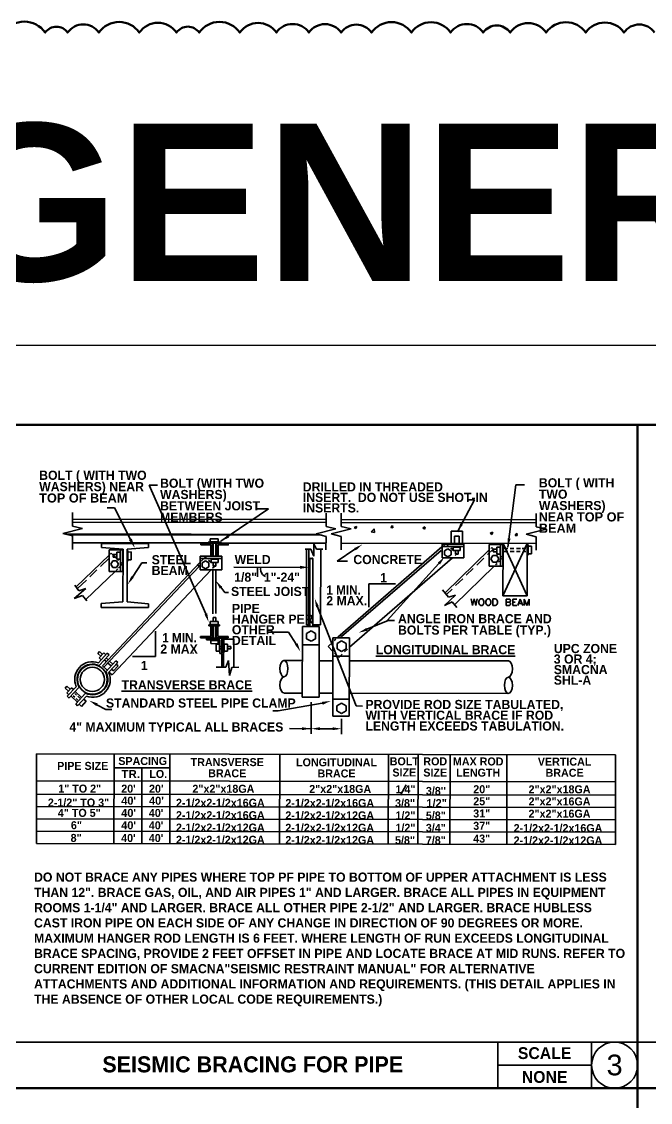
# Model space of a CAD drawing. Header units: inches. Extents: x 2025 to 34930, y -6955 to 4650.
# Drawn here: x 8829.1 to 9068.7, y -2146.5 to -1734.4 of the extents above; entities that cross this region are included whole.
import ezdxf

# ---------------------------------------------------------------- set-up
doc = ezdxf.new("R2010")
doc.units = ezdxf.units.IN
doc.header["$MEASUREMENT"] = 0
doc.layers.get('DEFPOINTS').update_dxf_attribs({"color": 104})
for name, color, linetype, lineweight in [('M-HVAC-EXHS-DUCT', 3, 'Continuous', 50), ('PDF-TEXT', 7, 'Continuous', 35), ('REV.01', 1, 'Continuous', 50)]:
    doc.layers.add(name, color=color, linetype=linetype, lineweight=lineweight)
doc.styles.add('Century Gothic_B', font='GOTHICB.TTF', dxfattribs={"height": 6.659722222222221})
doc.styles.add('PDF Arial', font='arial.ttf')
doc.styles.add('PDF Arial Bold', font='arialbd.ttf')

# ---------------------------------------------------------------- blocks, each defined once
blk = doc.blocks.new('p detail 3')
at = {"layer": 'PDF-TEXT'}
for p, q in [((8899.290318436553, -1960.20037566775), (8877.650694022148, -1911.155067485969)), ((8877.650694022148, -1911.155067485969), (8880.85254848553, -1911.160256324482)), ((9017.45600446894, -1911.080648116391), (9014.407719493016, -1934.803285760506)), ((9020.716656676863, -1911.085932241021), (9017.45600446894, -1911.080648116391)), ((8864.44153713576, -1919.862199148088), (8861.732687609092, -1919.857809259892)), ((8870.542101190022, -1931.861284392872), (8864.44153713576, -1919.862199148088)), ((8995.154138361751, -1929.003222563588), (9001.695359863059, -1916.723640183119)), ((9001.695359863059, -1916.723640183119), (8998.83601869618, -1916.719006412093)), ((8848.528368533607, -1926.759044335244), (8848.536660544705, -1921.642328562686)), ((8848.532595833312, -1924.150522568835), (8945.098065068949, -1924.307013954586)), ((8905.053875183956, -1932.519181382086), (8923.132870407557, -1920.208132793536)), ((8923.132870407557, -1920.208132793536), (8918.969268356926, -1920.201385372658)), ((8945.093837769244, -1926.915535720812), (8945.102129780342, -1921.798819948437)), ((8950.862683983312, -1926.924884556837), (8950.870975994414, -1921.808168784461)), ((9025.155390444028, -1927.045281306066), (9025.163682455124, -1921.928565533507)), ((8844.761525047696, -1929.562124555083), (8852.289196246948, -1927.668091244498)), ((8852.289196246948, -1927.668091244498), (8848.528368533607, -1926.759044335244)), ((8848.530807360443, -1925.254127931518), (8945.096276595348, -1925.410619317269)), ((8941.326994283332, -1929.718615940835), (8948.854665481853, -1927.824582630066)), ((8948.854665481853, -1927.824582630066), (8945.093837769244, -1926.915535720812)), ((8947.095840497404, -1929.727964776859), (8954.623511695921, -1927.83393146609)), ((8954.623511695921, -1927.83393146609), (8950.862683983312, -1926.924884556837)), ((8950.86512280942, -1925.419968153293), (9025.157829270864, -1925.54036490234)), ((8950.866911283018, -1924.31636279061), (9025.15961774373, -1924.436759539656)), ((8956.782103131743, -1926.88431339556), (8955.778175175168, -1927.283998551862)), ((8955.778175175168, -1927.283998551862), (8956.479737849237, -1927.736611592115)), ((8956.479737849237, -1927.736611592115), (8956.782103131743, -1926.88431339556)), ((8962.29679688171, -1928.94997484542), (8963.40219071781, -1927.848157955604)), ((8963.40219071781, -1927.848157955604), (8963.5505687078, -1929.152662721456)), ((8969.723652555407, -1927.356762226941), (8970.377083704494, -1926.555196969965)), ((8970.526112048454, -1927.458390694775), (8969.723652555407, -1927.356762226941)), ((8970.377083704494, -1926.555196969965), (8970.526112048454, -1927.458390694775)), ((8982.917240792958, -1927.077159327691), (8981.963476716697, -1927.476925778513)), ((8981.963476716697, -1927.476925778513), (8982.614875510448, -1927.929457524429)), ((8982.614875510448, -1927.929457524429), (8982.917240792958, -1927.077159327691)), ((9021.388546958115, -1929.848361525905), (9028.916218157367, -1927.954328215319)), ((9028.916218157367, -1927.954328215319), (9025.155390444028, -1927.045281306066)), ((8848.522271466882, -1930.521335344467), (8844.761525047696, -1929.562124555083)), ((8845.463494192536, -1929.763918194685), (8942.079127307756, -1929.920490874591)), ((8846.967841536265, -1930.117504182434), (8943.533310771902, -1930.273995568002)), ((8848.513979455784, -1935.638051116843), (8848.522271466882, -1930.521335344467)), ((8900.992064190199, -1931.609646707538), (8900.990194422448, -1932.763415950352)), ((8904.001896997284, -1931.614524361212), (8900.992064190199, -1931.609646707538)), ((8904.000027230264, -1932.768293604025), (8904.001896997284, -1931.614524361212)), ((8945.087740701787, -1930.677826730036), (8941.326994283332, -1929.718615940835)), ((8945.079448690689, -1935.794542502594), (8945.087740701787, -1930.677826730036)), ((8950.856586915856, -1930.68717556606), (8947.095840497404, -1929.727964776859)), ((8950.848294904761, -1935.803891338618), (8950.856586915856, -1930.68717556606)), ((8963.5505687078, -1929.152662721456), (8962.29679688171, -1928.94997484542)), ((8992.739199518182, -1933.363578011473), (8992.746759881158, -1928.698337160087)), ((8992.746759881158, -1928.698337160087), (8997.060853571997, -1928.705328463429)), ((8993.99337781578, -1933.315446486856), (8993.997686409637, -1930.6567608405)), ((8993.997686409637, -1930.6567608405), (8995.803586094327, -1930.65968743263)), ((8995.803586094327, -1930.65968743263), (8995.799277499738, -1933.31837307917)), ((8997.060853571997, -1928.705328463429), (8997.053293209023, -1933.370569314814)), ((9008.597895646166, -1929.125337176519), (9007.644212864057, -1929.474939747028)), ((9007.644212864057, -1929.474939747028), (9008.295530363655, -1929.977635373257)), ((9008.295530363655, -1929.977635373257), (9008.597895646166, -1929.125337176519)), ((9017.123885499464, -1930.29292643789), (9017.77731664928, -1929.491361180731)), ((9017.926344993239, -1930.394554905724), (9017.123885499464, -1930.29292643789)), ((9017.77731664928, -1929.491361180731), (9017.926344993239, -1930.394554905724)), ((9025.149293377302, -1930.807572315289), (9021.388546958115, -1929.848361525905)), ((9025.141001366204, -1935.924288087665), (9025.149293377302, -1930.807572315289)), ((8848.518044166449, -1933.129857110694), (8900.136676812657, -1933.213508869614)), ((8859.503446148407, -1933.44864382709), (8859.501088615725, -1934.903396350686)), ((8859.501088615725, -1934.903396350686), (8867.726826836733, -1935.619022925407)), ((8877.46211523176, -1933.477747160087), (8859.503446148407, -1933.44864382709)), ((8862.4459619939, -1944.038018892272), (8862.459294246983, -1935.811142552183)), ((8862.459294246983, -1935.811142552183), (8867.626173899487, -1935.819515857436)), ((8866.810219564322, -1944.045091489951), (8866.823551817404, -1935.818215149863)), ((8867.626173899487, -1935.819515857436), (8867.612841646405, -1944.046392197524)), ((8867.726826836733, -1935.619022925407), (8867.694390440465, -1955.634411094285)), ((8869.299634603904, -1955.637012509431), (8869.332071000172, -1935.621624340736)), ((8869.332071000172, -1935.621624340736), (8877.459757699078, -1934.932499683683)), ((8869.575573920494, -1940.13678002287), (8869.58215875288, -1936.073505732865)), ((8870.835361519887, -1936.627340769995), (8869.631347102604, -1936.675553588584)), ((8870.830483866215, -1939.637173577264), (8870.835361519887, -1936.627340769995)), ((8877.459757699078, -1934.932499683683), (8877.46211523176, -1933.477747160087)), ((8897.326280112306, -1933.96141459488), (8897.327174348738, -1933.409611913447)), ((8901.239062762103, -1933.967755544436), (8897.326280112306, -1933.96141459488)), ((8897.327174348738, -1933.409611913447), (8901.791759679789, -1933.416847099619)), ((8900.1365955185, -1933.263672749745), (8900.137245872469, -1932.862361708702)), ((8905.002491890591, -1933.271558289703), (8900.1365955185, -1933.263672749745)), ((8900.137245872469, -1932.862361708702), (8905.00314224383, -1932.870247248661)), ((8900.990194422448, -1932.763415950352), (8904.000027230264, -1932.768293604025)), ((8901.232152752367, -1938.23168535478), (8901.239062762103, -1933.967755544436)), ((8901.791759679789, -1933.416847099619), (8901.783955434348, -1938.232579591396)), ((8902.085182597231, -1938.082575716299), (8902.0929868434, -1933.266843224523)), ((8902.093637196638, -1932.865532183663), (8902.093799785678, -1932.765204423403)), ((8903.038296319522, -1938.084120306702), (8903.04610056569, -1933.268387814926)), ((8903.046750918933, -1932.867076773883), (8903.04691350797, -1932.766749013623)), ((8903.397003843958, -1933.419448514765), (8903.389199597787, -1938.235181006542)), ((8907.76126141438, -1933.426521112445), (8903.397003843958, -1933.419448514765)), ((8903.94100227904, -1938.236075243158), (8903.947912288775, -1933.972145432632)), ((8903.947912288775, -1933.972145432632), (8907.760367177943, -1933.978323793878)), ((8905.00314224383, -1932.870247248661), (8905.002491890591, -1933.271558289703)), ((8905.002573184745, -1933.221394409573), (8945.083513402085, -1933.286348496446)), ((8907.760367177943, -1933.978323793878), (8907.76126141438, -1933.426521112445)), ((8939.310927653969, -1935.584538146049), (8937.15388080855, -1935.581042494287)), ((8937.7056834898, -1935.581936730721), (8937.658939309866, -1964.426167801068)), ((8938.508305571886, -1935.583237438477), (8938.461561391949, -1964.42746850864)), ((8940.460469597081, -1938.194929679664), (8939.310927653969, -1935.584538146049)), ((8940.4679486659, -1933.579852708408), (8940.460469597081, -1938.194929679664)), ((8941.518138378971, -1935.588115091967), (8940.4679486659, -1933.579852708408)), ((8943.926004625228, -1935.592017214869), (8941.518138378971, -1935.588115091967)), ((8943.07321866283, -1935.590635212958), (8943.026474482893, -1964.434866283304)), ((8956.115827494512, -1935.611771711842), (8949.286223317744, -1940.115464908101)), ((8989.275778140254, -1934.66222959288), (8949.590463710229, -1969.060592798157)), ((8950.852359616154, -1933.295697332469), (9025.145066077597, -1933.416094081515)), ((8989.022763795048, -1936.016247885076), (8950.995296236339, -1968.91237739611)), ((8989.377731784707, -1933.65911457895), (8989.369358479455, -1938.825994231638)), ((8997.653390002835, -1934.5253140884), (8989.376349782615, -1934.511900540982)), ((8997.654772004926, -1933.672528126368), (8989.377731784707, -1933.65911457895)), ((8990.68248043339, -1933.360244948203), (8989.828393763784, -1934.161485028194)), ((8990.176289155397, -1936.168609292671), (8990.173850328561, -1937.673525696398)), ((8991.481769452204, -1935.418264740752), (8990.176289155397, -1936.168609292671)), ((9007.433476859573, -1935.694935705286), (8990.451176989467, -1952.271702577412)), ((8991.934707669077, -1934.516046546531), (8990.68248043339, -1933.360244948203)), ((8992.784810921441, -1936.172836592558), (8991.481769452204, -1935.418264740752)), ((8993.587595591836, -1936.07380953987), (8992.585862580367, -1935.11906993302)), ((8992.782372095337, -1937.677752996101), (8992.784810921441, -1936.172836592558)), ((8993.589627947898, -1934.819712536796), (8993.587595591836, -1936.07380953987)), ((8993.587595591836, -1936.07380953987), (8996.246281238924, -1936.078118133912)), ((8996.248313594255, -1934.824021130837), (8993.589627947898, -1934.819712536796)), ((8994.39021767392, -1936.075110247444), (8994.38802273028, -1937.429535010778)), ((8995.391300332156, -1937.431160895336), (8995.393495276525, -1936.076736132001)), ((8996.246281238924, -1936.078118133912), (8996.248313594255, -1934.824021130837)), ((8997.646398699673, -1938.839407778873), (8997.654772004926, -1933.672528126368)), ((9008.788145506103, -1935.546639009084), (9006.627684303257, -1937.650026322428)), ((9007.27274214709, -1942.015340718141), (9007.28607440017, -1933.788464378053)), ((9007.28607440017, -1933.788464378053), (9012.452954052675, -1933.796837683306)), ((9007.885602134897, -1935.294356312367), (9008.237318355441, -1934.943778211087)), ((9008.237318355441, -1934.943778211087), (9009.339216539229, -1935.99900816669)), ((9008.83822809153, -1935.596884183369), (9008.836683501126, -1936.549997905662)), ((9008.836683501126, -1936.549997905662), (9010.191108264462, -1936.552192849851)), ((9010.192652854867, -1935.599079127559), (9008.83822809153, -1935.596884183369)), ((9009.789715929264, -1936.601706376195), (9010.89169540794, -1937.606772451668)), ((9010.194034856959, -1934.746293165526), (9010.189644968943, -1937.455142692014)), ((9011.397967980085, -1934.748244226886), (9010.194034856959, -1934.746293165526)), ((9011.448131859666, -1934.748325521041), (9011.443741971654, -1937.457175047711)), ((9011.586835837197, -1942.022332021483), (9011.600168090277, -1933.795455681395)), ((9012.452954052675, -1933.796837683306), (9012.439621799595, -1942.023714023393)), ((9012.554013460694, -1933.345525350625), (9012.521577064426, -1953.360913519503)), ((9012.521577064426, -1953.360913519503), (9021.784167403206, -1933.360483488263)), ((9021.751731006936, -1953.375871657141), (9012.554013460694, -1933.345525350625)), ((9014.406825256583, -1935.35508844194), (9012.90190885304, -1935.352649615103)), ((9012.950365553908, -1936.406172391994), (9014.40511807787, -1936.408529924493)), ((9015.257904039536, -1936.409911926403), (9016.812984323393, -1936.412432047395)), ((9016.664199861896, -1935.358746682194), (9015.25961121825, -1935.35647044385)), ((9019.172393868048, -1935.362811393405), (9017.667477464503, -1935.360372566569)), ((9017.715934165371, -1936.41389534346), (9019.070358928708, -1936.416090287467)), ((9021.22911295284, -1935.366144456676), (9019.874688189506, -1935.363949512669)), ((9020.073636531315, -1936.417716172024), (9021.227405774127, -1936.419585939229)), ((9021.784167403206, -1933.360483488263), (9021.751731006936, -1953.375871657141)), ((9022.077834203845, -1937.875720464735), (9022.084419036231, -1933.81244617473)), ((9023.33754050835, -1934.416445091808), (9022.133607385224, -1934.414494030448)), ((9023.332744148833, -1937.37611401913), (9023.33754050835, -1934.416445091808)), ((8862.4057973034, -1937.867780343005), (8849.895317949966, -1949.987197070256)), ((8862.454172710844, -1938.971466999843), (8859.138153791588, -1942.176589908849)), ((8859.879398732715, -1980.051620108758), (8897.06456728523, -1940.682968060103)), ((8862.858003872148, -1937.417037069956), (8863.209720092691, -1937.066458968676)), ((8863.052399737633, -1941.279981016242), (8863.80697158962, -1939.976939546456)), ((8863.209720092691, -1937.066458968676), (8864.562112500695, -1938.322750915757)), ((8863.80697158962, -1939.976939546456), (8865.311887993164, -1939.979378373292)), ((8864.009903347938, -1938.572676079975), (8864.011529232495, -1937.569398477369)), ((8865.364328111275, -1938.574871023981), (8864.009903347938, -1938.572676079975)), ((8864.011529232495, -1937.569398477369), (8865.365953995832, -1937.571593421559)), ((8865.012611890732, -1938.925449125262), (8866.064427489091, -1939.930433906397)), ((8865.311887993164, -1939.979378373292), (8866.062232544718, -1941.284858669733)), ((8865.367254703768, -1936.768971339657), (8865.362946109912, -1939.427656986014)), ((8865.362946109912, -1939.427656986014), (8866.61704311262, -1939.429689341711)), ((8866.621351706479, -1936.771003695354), (8865.367254703768, -1936.768971339657)), ((8866.61704311262, -1939.429689341711), (8866.621351706479, -1936.771003695354)), ((8866.866155334745, -1940.483537295404), (8867.667558003042, -1941.237296204931)), ((8869.676714623401, -1939.63530381006), (8870.830483866215, -1939.637173577264)), ((8871.321473123371, -1946.209454815515), (8874.84180580304, -1940.747282477996)), ((8874.84180580304, -1940.747282477996), (8876.798197127206, -1940.750452952957)), ((8897.110259983372, -1943.442062761058), (8897.118633288628, -1938.275183108369)), ((8905.344127626438, -1939.141301323665), (8897.117251286534, -1939.127969070402)), ((8897.118633288628, -1938.275183108369), (8905.345509628532, -1938.28851536145)), ((8897.567100323333, -1940.131978320949), (8899.024372967553, -1938.579255569774)), ((8897.864587952168, -1942.289512931662), (8897.867026779004, -1940.784596527936)), ((8897.867026779004, -1940.784596527936), (8899.172507075808, -1940.034251976017)), ((8899.024372967553, -1938.579255569774), (8899.675609172995, -1939.13211507595)), ((8899.172507075808, -1940.034251976017), (8900.475548545048, -1940.78882382764)), ((8900.27660020324, -1939.735057168285), (8901.278333215443, -1940.689796775135)), ((8901.783955434348, -1938.232579591396), (8901.232152752367, -1938.23168535478)), ((8901.280365571503, -1939.435699772061), (8901.278333215443, -1940.689796775135)), ((8901.278333215443, -1940.689796775135), (8903.987182742112, -1940.694186663331)), ((8903.989215098176, -1939.440089660257), (8901.280365571503, -1939.435699772061)), ((8902.13111917784, -1940.691178776863), (8902.128924233468, -1942.045603540198)), ((8903.082037955759, -1942.047148130601), (8903.084232900132, -1940.692723367266)), ((8903.389199597787, -1938.235181006542), (8903.94100227904, -1938.236075243158)), ((8903.987182742112, -1940.694186663331), (8903.989215098176, -1939.440089660257)), ((8905.345509628532, -1938.28851536145), (8905.33713632328, -1943.455395014139)), ((8938.911979487832, -1965.080330598275), (8938.954008603134, -1939.14560457512)), ((8939.154826711965, -1939.045601991844), (8939.004091188563, -1939.195849749405)), ((8939.355482232488, -1939.045927168646), (8939.154826711965, -1939.045601991844)), ((8939.50572999023, -1939.196662691684), (8939.355482232488, -1939.045927168646)), ((8939.70671068737, -1938.996332348147), (8939.555975163967, -1939.146580105891)), ((8939.556056458121, -1939.096416225761), (8939.75646809618, -1939.247233042953)), ((8939.907366207892, -1938.996657525132), (8939.70671068737, -1938.996332348147)), ((8939.75646809618, -1939.247233042953), (8939.9571236167, -1939.247558219938)), ((8940.057613965637, -1939.14739304817), (8939.907366207892, -1938.996657525132)), ((8939.9571236167, -1939.247558219938), (8940.158023019685, -1939.097391756349)), ((8940.065748730645, -1965.08220036548), (8940.107777845948, -1939.147474342325)), ((8949.286223317744, -1940.115464908101), (8953.299333727435, -1940.121968446149)), ((8993.332223714679, -1938.882580355479), (8954.048708091352, -1972.980610633943)), ((8989.369358479455, -1938.825994231638), (8997.646398699673, -1938.839407778873)), ((8990.173850328561, -1937.673525696398), (8991.47689179853, -1938.428097548021)), ((8991.47689179853, -1938.428097548021), (8992.782372095337, -1937.677752996101)), ((8994.93998799984, -1937.330101486952), (8994.236555558751, -1938.031257689512)), ((8994.238750503126, -1936.676832926177), (8994.93998799984, -1937.330101486952)), ((8994.38802273028, -1937.429535010778), (8995.391300332156, -1937.431160895336)), ((9005.271145889707, -1938.952092261626), (9002.557987769176, -1941.606388019787)), ((9007.87917989082, -1939.257302842112), (9008.63375174281, -1937.954261372325)), ((9008.629524443106, -1940.562783138552), (9007.87917989082, -1939.257302842112)), ((9010.134440846648, -1940.565221965388), (9008.629524443106, -1940.562783138552)), ((9008.63375174281, -1937.954261372325), (9010.138668146355, -1937.956700198979)), ((9010.889012697908, -1939.262180495602), (9010.134440846648, -1940.565221965388)), ((9010.138668146355, -1937.956700198979), (9010.889012697908, -1939.262180495602)), ((9010.189644968943, -1937.455142692014), (9011.393578091342, -1937.457093753556)), ((9011.439758554414, -1939.915205173729), (9010.786652581948, -1940.516114910184)), ((9011.643259373277, -1938.159794546337), (9012.49482592189, -1938.913634750019)), ((9012.49482592189, -1938.913634750019), (9011.992455472098, -1939.364296728912)), ((9022.128811026436, -1937.374162957587), (9023.332744148833, -1937.37611401913)), ((8864.703336599214, -1944.041677132343), (8853.549476953489, -1954.808864040449)), ((8857.781615378764, -1943.478655847864), (8855.068457258236, -1946.132951606025)), ((8860.480552352, -1980.55423444065), (8896.761226472132, -1942.137232818221)), ((8867.612841646405, -1944.046392197524), (8862.4459619939, -1944.038018892272)), ((8863.802744289187, -1942.585461312865), (8863.052399737633, -1941.279981016242)), ((8863.535833974769, -1983.468698435486), (8901.223535564652, -1943.549056647859)), ((8865.307660693463, -1942.587900139519), (8863.802744289187, -1942.585461312865)), ((8865.708158792226, -1943.090189294608), (8865.155461873808, -1943.641097739425)), ((8866.062232544718, -1941.284858669733), (8865.307660693463, -1942.587900139519)), ((8866.712980984503, -1942.138701456873), (8866.059875012037, -1942.739611193328)), ((8867.667558003042, -1941.237296204931), (8867.215351433562, -1941.688039477979)), ((8896.761226472132, -1942.137232818221), (8896.210318027315, -1941.584535900355)), ((8905.33713632328, -1943.455395014139), (8897.110259983372, -1943.442062761058)), ((8899.167629422136, -1943.044084783286), (8897.864587952168, -1942.289512931662)), ((8900.473109718212, -1942.293740231366), (8899.167629422136, -1943.044084783286)), ((8900.475548545048, -1940.78882382764), (8900.473109718212, -1942.293740231366)), ((8902.680808208872, -1941.996333896501), (8901.876804125426, -1942.847819150961)), ((8901.92948812673, -1941.292820161442), (8902.680808208872, -1941.996333896501)), ((8901.948922789488, -1960.254848141922), (8901.97591247227, -1943.600439941408)), ((8902.128924233468, -1942.045603540198), (8903.082037955759, -1942.047148130601)), ((8903.10285462061, -1960.156390148866), (8903.12968171508, -1943.602309708612)), ((8935.18627088079, -1942.500487476392), (8910.004003059406, -1942.459677774689)), ((8919.033501481394, -1942.474310735525), (8919.027648296404, -1946.086110104175)), ((8920.187270724211, -1942.47618050273), (8920.135968724266, -1943.178393530217)), ((8920.135968724266, -1943.178393530217), (8920.285240951423, -1943.931095614636)), ((8920.285240951423, -1943.931095614636), (8920.535003527515, -1944.583632527469)), ((8920.535003527515, -1944.583632527469), (8920.935339037234, -1945.186249442636)), ((8988.061439355812, -1941.081255187101), (8968.412161828252, -1962.770429237745)), ((9009.178888297518, -1942.068593778712), (8994.105905052074, -1956.742222386693)), ((9001.201449356355, -1942.908453958803), (8998.538536409564, -1945.51266713117)), ((9012.439621799595, -1942.023714023393), (9007.27274214709, -1942.015340718141)), ((9010.284200838734, -1941.016940769208), (9009.681340040737, -1941.56776791987)), ((8853.762082725, -1947.435098839378), (8850.446145100628, -1950.590057868071)), ((8920.935339037234, -1945.186249442636), (8921.48632877621, -1945.688782480372)), ((8921.48632877621, -1945.688782480372), (8922.087726278689, -1946.040905171873)), ((8961.447593207999, -1957.692577447934), (8961.461982286553, -1948.813570666152)), ((8961.461982286553, -1948.813570666152), (8971.595086071044, -1948.829992099855)), ((8997.181997996744, -1946.814733070369), (8994.468839876214, -1949.46902882853)), ((8853.606469548653, -1950.595179404391), (8849.135705856723, -1954.400399107573)), ((8849.394735973772, -1949.334253686284), (8850.946483194355, -1951.393492892434)), ((8850.946483194355, -1951.393492892434), (8853.606469548653, -1950.595179404391)), ((8904.574760225853, -1949.574168975702), (8906.57725071894, -1952.085614750783)), ((8906.57725071894, -1952.085614750783), (8907.931675482272, -1952.087809694973)), ((8991.802919043503, -1953.929305565536), (8989.500014328352, -1951.066224864066)), ((8990.192553343195, -1957.087028597867), (8994.462986691951, -1953.080828197363)), ((8993.112301462661, -1950.771094767728), (8990.951840259817, -1952.874482081072)), ((8994.462986691951, -1953.080828197363), (8991.802919043503, -1953.929305565536)), ((8849.135705856723, -1954.400399107573), (8852.297981365195, -1953.201587520949)), ((8852.297981365195, -1953.201587520949), (8853.899811171941, -1955.311071901201)), ((8859.46637598093, -1956.323373162846), (8859.464018448249, -1957.778125686442)), ((8867.694390440465, -1955.634411094285), (8859.46637598093, -1956.323373162846)), ((8877.425045065014, -1956.352476495844), (8869.299634603904, -1955.637012509431)), ((8877.422687532333, -1957.807229019439), (8877.425045065014, -1956.352476495844)), ((8993.204662388807, -1955.687317608074), (8990.192553343195, -1957.087028597867)), ((8994.95698383576, -1957.797045871157), (8993.204662388807, -1955.687317608074)), ((9000.379967013547, -1954.545173439629), (9000.927704983404, -1957.054261682211)), ((9000.927704983404, -1957.054261682211), (9001.533736256362, -1954.547043206833)), ((9001.533736256362, -1954.547043206833), (9002.131638106532, -1957.056212743754)), ((9002.131638106532, -1957.056212743754), (9002.737669379489, -1954.548994268193)), ((9003.33809135065, -1955.503083521257), (9003.337115820063, -1956.10505008282)), ((9003.337115820063, -1956.10505008282), (9003.436874520141, -1956.456359832042)), ((9003.43898817036, -1955.152098948837), (9003.33809135065, -1955.503083521257)), ((9003.436874520141, -1956.456359832042), (9003.586959689577, -1956.707423115341)), ((9003.58988628207, -1954.901523431016), (9003.43898817036, -1955.152098948837)), ((9003.586959689577, -1956.707423115341), (9003.837372618906, -1956.958648987131)), ((9003.841112153681, -1954.651110501504), (9003.58988628207, -1954.901523431016)), ((9003.837372618906, -1956.958648987131), (9004.037865551116, -1957.059301924194)), ((9004.041930262509, -1954.551107918228), (9003.841112153681, -1954.651110501504)), ((9004.037865551116, -1957.059301924194), (9004.539504352055, -1957.060114866473)), ((9004.543569063448, -1954.551920860506), (9004.041930262509, -1954.551107918228)), ((9004.539504352055, -1957.060114866473), (9004.790486341197, -1956.960193577351)), ((9004.794225875974, -1954.652655091724), (9004.543569063448, -1954.551920860506)), ((9004.790486341197, -1956.960193577351), (9004.991548333226, -1956.709699353685)), ((9004.99447492499, -1954.90379966936), (9004.794225875974, -1954.652655091724)), ((9004.991548333226, -1956.709699353685), (9005.142446444936, -1956.459123835863)), ((9005.144560094424, -1955.154862952658), (9004.99447492499, -1954.90379966936)), ((9005.142446444936, -1956.459123835863), (9005.243343264645, -1956.108139263443)), ((9005.244318795234, -1955.50617270188), (9005.144560094424, -1955.154862952658)), ((9005.243343264645, -1956.108139263443), (9005.244318795234, -1955.50617270188)), ((9005.946613116692, -1955.507310821143), (9005.945637586105, -1956.109277382524)), ((9005.945637586105, -1956.109277382524), (9006.095560167229, -1956.460668426083)), ((9006.097673816716, -1955.156407542878), (9005.946613116692, -1955.507310821143)), ((9006.095560167229, -1956.460668426083), (9006.19548145635, -1956.711650415227)), ((9006.198408048116, -1954.905750730719), (9006.097673816716, -1955.156407542878)), ((9006.19548145635, -1956.711650415227), (9006.44589438568, -1956.962876286835)), ((9006.449633919723, -1954.655337801207), (9006.198408048116, -1954.905750730719)), ((9006.44589438568, -1956.962876286835), (9006.696551197474, -1957.063610518235)), ((9006.700615908869, -1954.555416512086), (9006.449633919723, -1954.655337801207)), ((9006.696551197474, -1957.063610518235), (9007.14802611883, -1957.064342166359)), ((9007.152090830225, -1954.55614816021), (9006.700615908869, -1954.555416512086)), ((9007.14802611883, -1957.064342166359), (9007.399008107974, -1956.964420877238)), ((9007.402747642016, -1954.65688239161), (9007.152090830225, -1954.55614816021)), ((9007.399008107974, -1956.964420877238), (9007.650233979582, -1956.714007947726)), ((9007.653160571348, -1954.908108263218), (9007.402747642016, -1954.65688239161)), ((9007.650233979582, -1956.714007947726), (9007.750968210981, -1956.463351135567)), ((9007.753081860466, -1955.159090252362), (9007.653160571348, -1954.908108263218)), ((9007.750968210981, -1956.463351135567), (9007.902028911005, -1956.112447857302)), ((9007.903004441592, -1955.510481295921), (9007.753081860466, -1955.159090252362)), ((9007.902028911005, -1956.112447857302), (9007.903004441592, -1955.510481295921)), ((9008.703106402685, -1957.06686228735), (9008.707171114078, -1954.558668281202)), ((9009.555892364351, -1957.068244289078), (9008.703106402685, -1957.06686228735)), ((9008.707171114078, -1954.558668281202), (9009.559957075744, -1954.560050283112)), ((9009.907202114122, -1956.968485588449), (9009.555892364351, -1957.068244289078)), ((9009.559957075744, -1954.560050283112), (9009.910941648166, -1954.660947102822)), ((9010.158427985729, -1956.718072658937), (9009.907202114122, -1956.968485588449)), ((9009.910941648166, -1954.660947102822), (9010.161354577494, -1954.912172974612)), ((9010.259162217128, -1956.467415846778), (9010.158427985729, -1956.718072658937)), ((9010.161354577494, -1954.912172974612), (9010.261275866615, -1955.163154963756)), ((9010.410222917153, -1956.116512568696), (9010.259162217128, -1956.467415846778)), ((9010.261275866615, -1955.163154963756), (9010.41119844774, -1955.514546007133)), ((9010.41119844774, -1955.514546007133), (9010.410222917153, -1956.116512568696)), ((9012.521577064426, -1953.360913519503), (9021.751731006936, -1953.375871657141)), ((9013.719494414983, -1957.074991709956), (9013.723559126376, -1954.566797703807)), ((9014.823099777484, -1957.076780183006), (9013.719494414983, -1957.074991709956)), ((9014.8252134277, -1955.772519299801), (9013.72160806447, -1955.770730826751)), ((9013.723559126376, -1954.566797703807), (9014.82716448888, -1954.568586176857)), ((9015.174409526522, -1956.977021482194), (9014.823099777484, -1957.076780183006)), ((9015.176604470895, -1955.622596719042), (9014.8252134277, -1955.772519299801)), ((9014.8252134277, -1955.772519299801), (9015.17619799939, -1955.873416119511)), ((9014.82716448888, -1954.568586176857), (9015.178149061296, -1954.669482996567)), ((9015.274981169612, -1956.826692430296), (9015.174409526522, -1956.977021482194)), ((9015.17619799939, -1955.873416119511), (9015.276281877552, -1956.024070348394)), ((9015.277094819832, -1955.522431547091), (9015.176604470895, -1955.622596719042)), ((9015.178149061296, -1954.669482996567), (9015.27823293873, -1954.82013722545)), ((9015.425797987173, -1956.626280792605), (9015.274981169612, -1956.826692430296)), ((9015.276281877552, -1956.024070348394), (9015.42644834114, -1956.224969751562)), ((9015.427992930812, -1955.27185602927), (9015.277094819832, -1955.522431547091)), ((9015.27823293873, -1954.82013722545), (9015.428318108163, -1955.071200508748)), ((9015.42644834114, -1956.224969751562), (9015.425797987173, -1956.626280792605)), ((9015.428318108163, -1955.071200508748), (9015.427992930812, -1955.27185602927)), ((9016.227688421131, -1957.07905642135), (9016.231753132526, -1954.570862415201)), ((9017.782768704988, -1957.081576542342), (9016.227688421131, -1957.07905642135)), ((9016.229802070618, -1955.774795538146), (9017.182915792911, -1955.776340128366)), ((9016.231753132526, -1954.570862415201), (9017.786833415652, -1954.573382536192)), ((9018.133915865717, -1957.08214560179), (9019.091094299405, -1954.575496186044)), ((9018.48644502854, -1956.22992869939), (9019.690378150935, -1956.23187976075)), ((9019.091094299405, -1954.575496186044), (9020.040143310303, -1957.085234782413)), ((9020.642109871867, -1957.086210313184), (9020.64617458326, -1954.578016307036)), ((9020.64617458326, -1954.578016307036), (9021.59522359416, -1957.087754903404)), ((9021.59522359416, -1957.087754903404), (9022.552402027846, -1954.581105487659)), ((9022.552402027846, -1954.581105487659), (9022.548337316453, -1957.089299493807)), ((8859.464018448249, -1957.778125686442), (8877.422687532333, -1957.807229019439)), ((8941.833678668474, -1957.560463645192), (8956.570808752618, -1995.357847173946)), ((8900.387013790052, -1964.466093951144), (8900.386444730968, -1964.817241112056)), ((8900.386444730968, -1964.817241112056), (8904.449719020973, -1964.823825944441)), ((8904.450288080054, -1964.472678783529), (8900.387013790052, -1964.466093951144)), ((8900.93914164865, -1964.266332667239), (8900.94093012152, -1963.162727304556)), ((8903.948974455736, -1964.27121032073), (8900.93914164865, -1964.266332667239)), ((8900.94093012152, -1963.162727304556), (8903.950762928605, -1963.167604958046)), ((8901.188741635702, -1965.01919734015), (8901.182563274822, -1968.831652229504)), ((8901.740544316952, -1965.020091576584), (8901.188741635702, -1965.01919734015)), ((8901.733471719639, -1969.38434914737), (8901.740544316952, -1965.020091576584)), ((8902.034617588364, -1969.284509152404), (8902.041852774717, -1964.81992382154)), ((8902.042421834532, -1964.468776660628), (8902.04274701115, -1964.268121140106)), ((8902.046974310855, -1961.659599373879), (8902.044779367214, -1963.014024137032)), ((8903.05025191346, -1961.661225258254), (8902.046974310855, -1961.659599373879)), ((8902.987731310655, -1969.286053742624), (8902.994966497012, -1964.821468411759)), ((8902.995535556827, -1964.47032125103), (8902.995860733445, -1964.269665730509)), ((8903.048056969088, -1963.015650021589), (8903.05025191346, -1961.661225258254)), ((8903.288552003494, -1969.386869268362), (8903.295624600807, -1965.022611697575)), ((8903.295624600807, -1965.022611697575), (8903.84742728206, -1965.023505934191)), ((8903.84742728206, -1965.023505934191), (8903.84124892118, -1968.835960823362)), ((8903.950762928605, -1963.167604958046), (8903.948974455736, -1964.27121032073)), ((8904.449719020973, -1964.823825944441), (8904.450288080054, -1964.472678783529)), ((8936.102802201265, -1965.075778121587), (8936.05922849556, -1991.963617867218)), ((8942.473614976167, -1965.086102488382), (8936.102802201265, -1965.075778121587)), ((8937.658939309866, -1964.426167801068), (8938.913036312573, -1964.428200156765)), ((8943.026474482893, -1964.434866283304), (8940.066805555387, -1964.430069923969)), ((8942.430041271193, -1991.973942234013), (8942.473614976167, -1965.086102488382)), ((8960.631313696216, -1966.118808600787), (8968.763308988982, -1962.770998297194)), ((8968.412161828252, -1962.770429237745), (8971.12101135492, -1962.774819125941)), ((8880.15145948669, -1976.472663607333), (8880.166986684144, -1966.89136250391)), ((8897.269780625025, -1968.825311279765), (8897.268886388592, -1969.377113961198)), ((8897.268886388592, -1969.377113961198), (8901.733471719639, -1969.38434914737)), ((8901.182563274822, -1968.831652229504), (8897.269780625025, -1968.825311279765)), ((8899.57512416628, -1970.18347557751), (8899.576262285907, -1969.481181255868)), ((8899.576262285907, -1969.481181255868), (8905.39527238029, -1969.490611386047)), ((8907.753137333813, -1969.394104454351), (8903.288552003494, -1969.386869268362)), ((8903.84124892118, -1968.835960823362), (8907.754031570978, -1968.8423017731)), ((8905.39527238029, -1969.490611386047), (8905.33567836925, -1975.309540186092)), ((8907.754031570978, -1968.8423017731), (8907.753137333813, -1969.394104454351)), ((8930.78193525624, -1967.224207778924), (8922.65538667623, -1967.211038114336)), ((8933.734287703235, -1971.743753349254), (8930.78193525624, -1967.224207778924)), ((8937.653655184688, -1967.686820008988), (8937.650403415573, -1969.693375214016)), ((8939.411016873622, -1966.686387704541), (8937.653655184688, -1967.686820008988)), ((8941.114962913129, -1967.692429310602), (8939.411016873622, -1966.686387704541)), ((8941.111711144014, -1969.698984515631), (8941.114962913129, -1967.692429310602)), ((8947.683829794136, -1969.308323018186), (8947.635297141333, -1999.256159451216)), ((8954.004478689458, -1969.318566090643), (8947.683829794136, -1969.308323018186)), ((8950.394305205366, -1968.309435303958), (8950.995377530493, -1968.86221351598)), ((8953.955946036654, -1999.266402523673), (8954.004478689458, -1969.318566090643)), ((8904.64167605889, -1970.191686294453), (8899.57512416628, -1970.18347557751)), ((8901.230288328297, -1970.336649927384), (8901.228255972233, -1971.590746930459)), ((8901.228255972233, -1971.590746930459), (8903.937105498906, -1971.595136818655)), ((8903.939137854235, -1970.34103981558), (8901.230288328297, -1970.336649927384)), ((8903.284731174565, -1971.74457163412), (8903.230177406236, -1974.453339866452)), ((8904.538828178003, -1971.746603989634), (8903.284731174565, -1971.74457163412)), ((8903.937105498906, -1971.595136818655), (8903.939137854235, -1970.34103981558)), ((8904.484274409679, -1974.455372222149), (8904.538828178003, -1971.746603989634)), ((8904.583220167478, -1975.308320772674), (8904.64167605889, -1970.191686294453)), ((8904.63614805125, -1973.602830142764), (8905.087622972605, -1973.603561790705)), ((8905.139331443319, -1972.650529362568), (8904.637692641652, -1972.649716420289)), ((8905.427551530469, -1980.526746307221), (8905.495031080372, -1969.841921135269)), ((8905.495031080372, -1969.841921135269), (8909.95961641142, -1969.849156321441)), ((8905.992117404985, -1972.651911364478), (8905.640970244258, -1972.651342304846)), ((8905.689589534166, -1973.604537321477), (8905.990572814582, -1973.605025086771)), ((8906.147161522247, -1969.842977960378), (8906.079681971616, -1980.527803132147)), ((8906.240010213325, -1974.458217519943), (8906.29456398165, -1971.74944928761)), ((8906.29456398165, -1971.74944928761), (8907.548660985092, -1971.751481643307)), ((8907.548660985092, -1971.751481643307), (8907.494107216764, -1974.46024987564)), ((8907.495489218858, -1973.607463913607), (8908.849913981463, -1973.609658857614)), ((8908.851458571866, -1972.656545135321), (8907.49703380853, -1972.654350191315)), ((8908.849913981463, -1973.609658857614), (8908.851458571866, -1972.656545135321)), ((8909.95961641142, -1969.849156321441), (8909.942300741099, -1980.534062787547)), ((8936.091502303516, -1972.0485574586), (8942.462315079149, -1972.058881825395)), ((8937.650403415573, -1969.693375214016), (8939.40451333539, -1970.699498114233)), ((8939.40451333539, -1970.699498114233), (8941.111711144014, -1969.698984515631)), ((8945.872564690842, -1972.616212514106), (8947.630983204523, -1970.963649767965)), ((8947.725457780885, -1974.57561172529), (8945.872564690842, -1972.616212514106)), ((8948.786459626048, -1969.912078052616), (8948.183680122205, -1970.412741323148)), ((8949.285415717684, -1971.568299039012), (8949.28216394857, -1973.574854243858)), ((8949.28216394857, -1973.574854243858), (8950.986109988808, -1974.580895849919)), ((8950.992613526309, -1970.567785440227), (8949.285415717684, -1971.568299039012)), ((8950.986109988808, -1974.580895849919), (8952.743471677011, -1973.580463545472)), ((8952.746723446126, -1971.573908340626), (8950.992613526309, -1970.567785440227)), ((8953.295111769952, -1973.681685542166), (8952.189799228741, -1974.733338551853)), ((8952.743471677011, -1973.580463545472), (8952.746723446126, -1971.573908340626)), ((8858.08122200004, -1975.283124904982), (8858.73457185497, -1974.531723528136)), ((8859.2833666503, -1976.388681329025), (8858.08122200004, -1975.283124904982)), ((8858.37643339108, -1978.845248158978), (8861.743266543159, -1975.238895503268)), ((8862.494667920186, -1975.89224535838), (8858.67562819863, -1979.949341286956)), ((8858.680343263994, -1977.039836239947), (8860.4392495426, -1975.086290213025)), ((8859.431663346135, -1977.743349975007), (8858.680343263994, -1977.039836239947)), ((8858.73457185497, -1974.531723528136), (8859.936635211074, -1975.68744383231)), ((8860.4392495426, -1975.086290213025), (8861.190569625473, -1975.789803948267)), ((8861.386916552136, -1978.448814771609), (8860.685597761269, -1977.845710090965)), ((8861.389111495777, -1977.094390008274), (8862.090430287379, -1977.697494688918)), ((8861.743266543159, -1975.238895503268), (8862.494667920186, -1975.89224535838)), ((8871.322616585221, -1976.458355823481), (8880.15145948669, -1976.472663607333)), ((8894.500524145766, -1975.141488992734), (8894.349869917249, -1975.241572870348)), ((8894.349869917249, -1975.241572870348), (8894.500117674994, -1975.392308393386)), ((8894.500117674994, -1975.392308393386), (8894.60068931735, -1975.241979341487)), ((8894.60068931735, -1975.241979341487), (8894.500524145766, -1975.141488992734)), ((8903.28034128655, -1974.453421160607), (8904.484274409679, -1974.455372222149)), ((8905.33567836925, -1975.309540186092), (8904.583220167478, -1975.308320772674)), ((8907.494107216764, -1974.46024987564), (8906.29017409364, -1974.45829881428)), ((8947.672448602232, -1976.331266235329), (8953.993097497554, -1976.341509307787)), ((8949.828682505373, -1976.836400688212), (8948.37653139729, -1975.228798991727)), ((8951.285467384667, -1975.584661217819), (8949.928928971844, -1976.886727156834)), ((8861.68253441395, -1981.760118624954), (8859.879398732715, -1980.051620108758)), ((8865.04936756603, -1978.153765969426), (8861.129837496268, -1982.311027069953)), ((8863.190133526794, -1980.107149407856), (8861.937824996952, -1979.001511689475)), ((8865.700441183162, -1978.806953235863), (8862.333526736198, -1982.463469771704)), ((8862.641338732195, -1978.250191606785), (8863.843402087568, -1979.405911910958)), ((8863.338674105828, -1981.311326413448), (8864.0899941887, -1982.014840148507)), ((8864.0899941887, -1982.014840148507), (8865.89906434762, -1980.061375415922)), ((8865.700522477317, -1978.756789355733), (8865.04936756603, -1978.153765969426)), ((8865.89906434762, -1980.061375415922), (8865.14766297059, -1979.40802556081)), ((8906.932467934013, -1980.529185134057), (8903.27050468505, -1980.523250655458)), ((8907.99005542175, -1977.97253442649), (8906.932467934013, -1980.529185134057)), ((8908.281608572172, -1983.792032285984), (8907.99005542175, -1977.97253442649)), ((8909.189679951018, -1980.633171134389), (8908.281608572172, -1983.792032285984)), ((8911.898610771845, -1980.587397142455), (8909.189679951018, -1980.633171134389)), ((8936.08174699617, -1978.068223073321), (8929.058803779393, -1978.056841881601)), ((8947.26829226358, -1978.086351685738), (8942.452559771802, -1978.078547440116)), ((9014.588219387828, -1978.195448537583), (8954.341399360674, -1978.097814171796)), ((8862.383771910667, -1982.413387185728), (8863.535833974769, -1983.468698435486)), ((8845.71928322564, -1988.606718637824), (8846.37263308057, -1987.855317260979)), ((8846.9214278759, -1989.712275061868), (8845.71928322564, -1988.606718637824)), ((8846.318404489593, -1990.36342997279), (8848.0773107682, -1988.409883945868)), ((8846.37263308057, -1987.855317260979), (8847.574777730828, -1988.960873685022)), ((8846.466782479583, -1991.667934738642), (8849.883860806858, -1988.011499497139)), ((8847.218265150765, -1992.271120713441), (8851.037386167209, -1988.163860904734)), ((8848.0773107682, -1988.409883945868), (8848.828630851072, -1989.11339768111)), ((8849.529787053634, -1989.816830122015), (8851.93399505927, -1992.078106850231)), ((8847.069724571735, -1991.06694370785), (8846.318404489593, -1990.36342997279)), ((8847.1680199763, -1992.321203299417), (8846.466782479583, -1991.667934738642)), ((8850.225577837595, -1993.83107865097), (8847.921535003545, -1991.670292271141)), ((8849.37571846769, -1992.023796964552), (8848.724563556403, -1991.420773578245)), ((8849.377994705486, -1990.619208321269), (8849.97898573646, -1991.222150413422)), ((8853.491676758269, -1990.475382807419), (8849.722800917025, -1994.532560030332)), ((8850.527780531793, -1993.079108214493), (8849.876625620505, -1992.476084828004)), ((8850.423957119587, -1995.235992471238), (8853.790790271662, -1991.629639815527)), ((8850.530056769589, -1991.674519571028), (8851.231294266301, -1992.327788131802)), ((8853.687373330962, -1993.535704671802), (8851.878303172041, -1995.489169404388)), ((8852.93605324809, -1992.832190936743), (8853.687373330962, -1993.535704671802)), ((8943.680317445702, -1994.333676955285), (8926.870783833954, -1997.165784556554)), ((8936.061667322396, -1990.458701463492), (8929.038724105616, -1990.447320271772)), ((8936.05922849556, -1991.963617867218), (8942.430041271193, -1991.973942234013)), ((8939.467201869458, -1993.925537199394), (8939.44777254892, -2005.914704548522)), ((8947.649523630847, -1990.477480429877), (8942.432480098028, -1990.469025830287)), ((8947.645865390226, -1992.734855035375), (8953.966514285545, -1992.745098107833)), ((8950.954242651624, -1994.245136857885), (8949.247044843003, -1995.24565045667)), ((8952.708352571444, -1995.251259758284), (8950.954242651624, -1994.245136857885)), ((9014.568139714052, -1990.585926927754), (8953.970172526166, -1990.487723502335)), ((8849.722800917025, -1994.532560030332), (8850.423957119587, -1995.235992471238)), ((8851.878303172041, -1995.489169404388), (8851.126983089169, -1994.785655669328)), ((8857.79861655691, -1994.896795561678), (8861.156669932956, -1996.708141959125)), ((8861.156669932956, -1996.708141959125), (8863.464208418587, -1996.711881493534)), ((8926.870783833954, -1997.165784556554), (8924.86422862874, -1997.162532787438)), ((8949.247044843003, -1995.24565045667), (8949.243793073885, -1997.252205661516)), ((8949.243793073885, -1997.252205661516), (8950.947739113391, -1998.25824726776)), ((8950.947739113391, -1998.25824726776), (8952.70510080233, -1997.25781496313)), ((8952.70510080233, -1997.25781496313), (8952.708352571444, -1995.251259758284)), ((8956.570808752618, -1995.357847173946), (8958.978674998143, -1995.361749296847)), ((8947.635297141333, -1999.256159451216), (8953.955946036654, -1999.266402523673)), ((8950.994732518746, -2000.214719886631), (8950.985221094597, -2006.083893860961)), ((8939.300370089517, -2004.008233221289), (8931.22398538982, -2003.995144850856)), ((8942.761677817962, -2004.013842522904), (8949.282982233803, -2004.024410772346)), ((8834.776908772834, -2013.573260682095), (8834.721466110608, -2047.785026925469)), ((9055.397653550388, -2013.930792689528), (8834.776908772834, -2013.573260682095)), ((8864.323434164638, -2013.621142981478), (8864.267991502413, -2047.832909224782)), ((8885.592919336956, -2013.655611733442), (8885.537476674213, -2047.867377976749)), ((8927.479759238988, -2013.723492412446), (8927.424316576242, -2047.935258655741)), ((8968.864960339346, -2013.790560148988), (8968.80951767712, -2048.002326392469)), ((8980.151833367381, -2013.808851350079), (8980.096390704639, -2048.020617593394)), ((8992.341656236667, -2013.828605847052), (8992.286213574442, -2048.040372090395)), ((9014.012452450028, -2013.863724952804), (9013.957009787284, -2048.075491196172)), ((9055.342210888159, -2048.142558932901), (9055.397653550388, -2013.930792689528)), ((8885.584383442663, -2018.922819146209), (8864.314898271077, -2018.888350394245)), ((8874.899476976923, -2018.905503476072), (8874.852570208317, -2047.850062306539)), ((9055.380906939881, -2024.264551994723), (8834.760162162329, -2023.90701998729)), ((8975.627237802248, -2025.469889902505), (8973.46393130106, -2029.329013020227)), ((9055.372696222938, -2029.331103886968), (8834.751951445385, -2028.973571879718)), ((9055.365054565811, -2034.046508618484), (8834.744309788257, -2033.688976611234)), ((9055.35741290868, -2038.761913349999), (8834.736668130397, -2038.40438134275)), ((9055.349852545709, -2043.427154201385), (8834.729107767424, -2043.069622194135)), ((9055.342210888579, -2048.142558932901), (8834.721466110295, -2047.785026925469))]:
    blk.add_line(p, q, dxfattribs=at)
for centre, radius in [((8856.049878604077, -1985.218445698144), 5.677211213869958), ((8856.052906139546, -1985.223623525703), 4.620742951692384)]:
    blk.add_circle(centre, radius, dxfattribs=at)
for centre, radius, start, end in [((8856.042555094908, -1985.201354323974), 6.723950962410599, 69.69074440703507, 204.7047718395399), ((8856.069513379398, -1985.216548672666), 5.831719615426695, 63.45681440905891, 210.3574663751013), ((8856.097710283742, -1985.258339301822), 5.83171961561652, 243.4568144056635, 30.35746637174376), ((8856.208296650992, -1985.350980182859), 6.681175299315885, 248.7876008545452, 25.60791540796522)]:
    blk.add_arc(centre, radius, start, end, dxfattribs=at)
for centre, major_axis, ratio, start_param, end_param in [((8929.045834431818, -1981.110534109999), (0.02662158414771188, 3.066634849135051), 0.4928198116976369, 3.161224654910467, 9.444409962090052), ((9014.561721216402, -1981.255822299288), (0.02454544103856734, 3.060371688370314), 0.5007163665841919, 3.168427873561663, 6.281911094732069), ((8929.06530346374, -1987.336782802272), (0.02454548497441649, 3.060377166374508), 0.5007163665826486, 0.02683514963364162, 3.140318509915276), ((9014.581190357245, -1987.482070817398), (0.02662158201047617, 3.066634602939289), 0.4928198116960933, 0.01963200215170404, 6.30281730933129)]:
    blk.add_ellipse(centre, major_axis=major_axis, ratio=ratio, start_param=start_param, end_param=end_param, dxfattribs=at)
at = {"layer": 'PDF-TEXT', "transparency": 33554559}
for points in [[(8997.215247335287, -1926.297706100371), (8996.212782674962, -1925.79444141451), (8995.154138361751, -1929.003222563588)], [(8871.094391636936, -1931.561195348707), (8869.989892037996, -1932.11120955709), (8872.292471575802, -1935.174945778899)], [(8908.166311989466, -1931.119632980786), (8907.515726138721, -1930.165462433385), (8905.053875183956, -1932.519181382086)], [(9015.41628122007, -1931.544259437143), (9014.312919740034, -1931.391979323885), (9014.407719493016, -1934.803285760506)], [(8955.81557586222, -1935.159809025375), (8956.416079127532, -1936.063734398309), (8958.928012667726, -1933.760260623893)], [(8987.660697374586, -1940.729457672585), (8988.512345217354, -1941.433133996137), (8990.22263220678, -1938.526392952767)], [(8935.187246411377, -1941.898520914829), (8935.185376643625, -1943.052290157643), (8938.547250848605, -1942.505934189514)], [(8871.772460279066, -1946.511169744238), (8870.870485967676, -1945.907739886792), (8869.51102096236, -1949.015705510315)], [(8904.623298221606, -1950.577527872279), (8905.477222302903, -1949.876615552366), (8903.022931711112, -1947.565093649682)], [(8941.281632104758, -1957.710061048967), (8942.335642646762, -1957.36062106695), (8940.785440016578, -1954.348268138507)], [(8899.842365001, -1960.050778263976), (8898.788354458997, -1960.400218245993), (8900.33855708918, -1963.412571174435)], [(8960.831074980302, -1966.670936459022), (8960.431471117976, -1965.616844622682), (8957.519039479019, -1967.418029242009)], [(8934.236414269832, -1971.443583010752), (8933.282406311107, -1971.993841101782), (8935.334816802042, -1974.655859811592)], [(8857.546984213797, -1995.398027891659), (8858.100412780335, -1994.395644525852), (8854.891712924862, -1993.286836332511)], [(8943.530720041927, -1993.781630391388), (8943.829914849477, -1994.885723519366), (8946.892269069558, -1993.435929943598)], [(8935.990448237717, -2003.451065121072), (8935.988659764851, -2004.554670483755), (8939.3505339691, -2004.008314515445)], [(8942.760783581525, -2004.565645204154), (8942.762572054395, -2003.462039841471), (8939.450861729725, -2004.008477103937)], [(8947.578304546169, -2003.469844087275), (8947.576516073303, -2004.573449449958), (8950.888226397237, -2004.027012187492)]]:
    blk.add_solid(points, dxfattribs=at)
at = {"layer": 'PDF-TEXT', "style": 'Century Gothic_B'}
for s, insert, char_height, width, attachment_point, line_spacing_factor in [('BOLT ( WITH TWO WASHERS) NEAR {\\W1.0376;TOP OF BEAM}', (8835.790724641174, -1905.643088070259), 3.48851537605306, 42.47042614683393, 1, 0.7444352450565438), ('BOLT (WITH TWO WASHERS) BETWEEN JOIST MEMBERS', (8881.851812129564, -1908.668201658785), 3.48851537605306, 47.61153998003256, 1, 0.7406592348748204), ('DRILLED IN THREADED INSERT.  DO NOT USE SHOT-IN INSERTS.', (8936.236211368447, -1910.079580568117), 3.48851537605306, 71.60859534264779, 1, 0.6891078564262874), ('BOLT ( WITH TWO WASHERS) NEAR \\W1.0376;TOP OF BEAM', (9026.206700148063, -1908.53024001418), 3.48851537605306, 33.91856909209339, 1, 0.7444352450565438), ('STEEL BEAM', (8878.653529044088, -1937.851363334271), 3.48851537605306, 13.91645291173404, 1, 0.7028694481892327), ('\\W0.9572;1 MIN.  \\W1.0000;2 MAX.', (8945.201906651226, -1949.37296098151), 3.48851537605306, 17.4705924630652, 1, 0.7048971427453531), ('PIPE HANGER PER OTHER DETAIL', (8909.222929289564, -1956.434512137762), 3.48851537605306, 32.01578123242565, 1, 0.6980515485793738), ('ANGLE IRON BRACE AND BOLTS PER TABLE (TYP.)', (8972.523648936662, -1960.333540035581), 3.48851537605306, 60.9388118985919, 1, 0.7452541345952243), ('UPC ZONE 3 OR 4; SMACNA SHL-A', (9031.888498031974, -1971.706318321106), 3.48851537605306, 24.68304034531797, 1, 0.6902457479790256), ('PROVIDE ROD SIZE TABULATED, WITH VERTICAL BRACE IF ROD LENGTH EXCEEDS TABULATION.', (8960.1107756647, -1993.035761170354), 3.48851537605306, 83.4583219231652, 1, 0.7052447633351541), ('BOLT SIZE', (8974.920989799826, -2014.930953143369), 3.052450954046427, 9.764837706438096, 2, 0.8358401105237695), ('ROD SIZE', (8982.175965454713, -2014.948675284646), 3.052450954046427, 9.084457128253618, 1, 0.8360950535593125), ('MAX ROD LENGTH', (9003.07256908133, -2014.984119567382), 3.052450954046427, 20.21566101315672, 2, 0.8354258280820571), ('TRANSVERSE BRACE', (8907.444978780972, -2015.239306494064), 3.052450954046427, 25.0133773760972, 2, 0.8338961697971592), ('\\pxqc;LONGITUDINAL BRACE', (8933.891039627593, -2015.308487880823), 3.052450954046427, 30.40505688074554, 1, 0.8335615570227114), ('VERTICAL BRACE', (9035.998602277608, -2015.036229166469), 3.052450954046427, 19.10093441270087, 2, 0.834947809863549)]:
    blk.add_mtext(s, dxfattribs=dict(at, insert=insert, char_height=char_height, width=width, attachment_point=attachment_point, line_spacing_factor=line_spacing_factor))
at = {"layer": 'PDF-TEXT', "attachment_point": 7, "style": 'Century Gothic_B'}
for s, insert, char_height in [('WELD', (8910.26083823208, -1941.269483375965), 3.48851537605306), ('CONCRETE', (8955.506219275816, -1941.309474792803), 3.48851537605306), ('1/8"  1"-24"', (8910.099859637132, -1948.081284117483), 3.48851537605306), ('1', (8965.741289026253, -1948.157914706953), 3.48851537605306), ('STEEL JOIST', (8908.883163320737, -1953.479142036926), 3.48851537605306), ('{\\W0.957266;1 MIN.}', (8882.671685037982, -1971.077239172141), 3.48851537605306), ('2 MAX', (8881.959147644247, -1975.390763802983), 3.48851537605306), ('{\\LLONGITUDINAL BRACE}', (8964.077256815515, -1975.669044624681), 3.48851537605306), ('1', (8874.515429746527, -1981.671634822921), 3.48851537605306), ('{\\LTRANSVERSE BRACE}', (8867.192838275903, -1989.103225217818), 3.48851537605306), ('STANDARD STEEL PIPE CLAMP', (8861.228908542846, -1996.012243657537), 3.48851537605306), ('4" MAXIMUM TYPICAL ALL BRACES', (8847.30449627763, -2005.143386086211), 3.48851537605306), ('SPACING', (8865.927813257716, -2017.91336318254), 3.052450954046427), ('PIPE SIZE', (8842.628824811065, -2019.75476831254), 3.052450954046427), ('{\\W1.076791;TR.}', (8867.12285614459, -2022.827390407036), 3.052450954046427), ('LO.', (8877.753534019354, -2022.841698190888), 3.052450954046427), ('1" TO 2"', (8843.0570832448, -2028.418968631841), 3.052450954046427), ("20'", (8867.058790951382, -2028.438194717022), 3.052450954046427), ("20'", (8877.643369657388, -2028.455347798781), 3.052450954046427), ('2"x2"x18GA', (8894.176975545986, -2028.496035558376), 3.052450954046427), ('2"x2"x18GA', (8938.682333767283, -2028.563509766239), 3.052450954046427), ('1 4"', (8971.562418921836, -2028.614142519839), 3.052450954046427), ("3/8''", (8983.147755109298, -2029.348361046061), 3.052450954046427), ('20"', (9001.203251215022, -2028.659111777092), 3.052450954046427), ('2"x2"x18GA', (9022.269590545142, -2028.703823600935), 3.052450954046427), ('2-1/2" TO 3"', (8839.088137367435, -2033.78557159262), 3.052450954046427), ("{\\W1.025392;40'}", (8867.052531296347, -2033.026441921722), 3.052450954046427), ("{\\W1.025392;40'}", (8877.637110002353, -2033.043595003481), 3.052450954046427), ('2-1/2x2-1/2x16GA', (8887.928489084381, -2033.892554794477), 3.052450954046427), ('2-1/2x2-1/2x16GA', (8929.609551541813, -2033.960435473434), 3.052450954046427), ('3/8"', (8971.401765502778, -2033.994579048414), 3.052450954046427), ('{\\W1.027284;1/2"}', (8983.34328909295, -2034.013358014799), 3.052450954046427), ('25"', (9001.19560955716, -2033.242278092549), 3.052450954046427), ('2"x2"x16GA', (9022.261948888014, -2033.30983359475), 3.052450954046427), ('4" TO 5"', (8842.892290664859, -2037.66770097643), 3.052450954046427), ("{\\W1.02539;40'}", (8867.044889639215, -2037.691682773107), 3.052450954046427), ("40'", (8877.57930446475, -2037.708835854935), 3.052450954046427), ('2-1/2x2-1/2x16GA', (8887.920928721407, -2038.607959525992), 3.052450954046427), ('2-1/2x2-1/2x12GA', (8929.601991178839, -2038.67584020495), 3.052450954046427), ('1/2"', (8971.547135606848, -2038.709658603128), 3.052450954046427), ('5/8"', (8983.13247179431, -2038.729006628962), 3.052450954046427), ('31"', (9001.18878084231, -2037.907518943934), 3.052450954046427), ('2"x2"x16GA', (9022.254388525038, -2037.975074446135), 3.052450954046427), ('6"', (8847.874727069033, -2042.371968398872), 3.052450954046427), ("{\\W1.02539;40'}", (8867.037329276245, -2042.407087504623), 3.052450954046427), ("40'", (8877.571744101777, -2042.424240586451), 3.052450954046427), ('37"', (9001.18113918518, -2042.622192027509), 3.052450954046427), ('2-1/2x2-1/2x12GA', (8887.913287064152, -2043.323364257508), 3.052450954046427), ('2-1/2x2-1/2x12GA', (8929.594349521583, -2043.391244936466), 3.052450954046427), ('1/2"', (8971.53949394972, -2043.425063334644), 3.052450954046427), ('3/4"', (8983.124830137182, -2043.444411360478), 3.052450954046427), ('2-1/2x2-1/2x16GA', (9016.589073569972, -2043.531477476823), 3.052450954046427), ('8"', (8847.766188592192, -2047.21969283984), 3.052450954046427), ("40'", (8867.029687618382, -2047.249649762194), 3.052450954046427), ("40'", (8877.564102444649, -2047.26706027609), 3.052450954046427), ('2-1/2x2-1/2x12GA', (8887.905726701087, -2047.988605108894), 3.052450954046427), ('2-1/2x2-1/2x12GA', (8929.586789158519, -2048.056485787852), 3.052450954046427), ('5/8"', (8971.378921825548, -2048.140793242962), 3.052450954046427), ('7/8"', (8983.120521543322, -2048.159816091994), 3.052450954046427), ('43"', (9001.17414788202, -2047.470566822264), 3.052450954046427), ('2-1/2x2-1/2x12GA', (9016.581431912846, -2048.24688220834), 3.052450954046427)]:
    blk.add_mtext(s, dxfattribs=dict(at, insert=insert, char_height=char_height))
at = {"layer": 'PDF-TEXT', "insert": (8833.835850726122, -2109.926589018845), "char_height": 3.48851537605306, "width": 224.6196440100778, "attachment_point": 7, "style": 'Century Gothic_B'}
blk.add_mtext('DO NOT BRACE ANY PIPES WHERE TOP PF PIPE TO BOTTOM OF UPPER ATTACHMENT IS LESS THAN 12". BRACE GAS, OIL, AND AIR PIPES 1" AND LARGER. BRACE ALL PIPES IN EQUIPMENT ROOMS 1-1/4" AND LARGER. BRACE ALL OTHER PIPE 2-1/2" AND LARGER. BRACE HUBLESS CAST IRON PIPE ON EACH SIDE OF ANY CHANGE IN DIRECTION OF 90 DEGREES OR MORE. MAXIMUM HANGER ROD LENGTH IS 6 FEET. WHERE LENGTH OF RUN EXCEEDS LONGITUDINAL BRACE SPACING, PROVIDE 2 FEET OFFSET IN PIPE AND LOCATE BRACE AT MID RUNS. REFER TO CURRENT EDITION OF SMACNA"SEISMIC RESTRAINT MANUAL" FOR ALTERNATIVE ATTACHMENTS AND ADDITIONAL INFORMATION AND REQUIREMENTS. (THIS DETAIL APPLIES IN THE ABSENCE OF OTHER LOCAL CODE REQUIREMENTS.)', dxfattribs=at)

msp = doc.modelspace()

# ---------------------------------------------------------------- linework, layer by layer
at = {"layer": 'DEFPOINTS'}
msp.add_lwpolyline([(8330.706842844258, -1857.811463002879), (9797.604680436285, -1857.811463002879), (9797.604680436285, -2938.884653275956), (8330.706842844258, -2938.884653275956)], close=True, dxfattribs=at)
at = {"layer": 'PDF-TEXT', "color": 42, "lineweight": 100}
for p, q in [((8343.830014006824, -1888.189276207093), (9787.285007020278, -1888.189276207093)), ((9063.830014006846, -1888.189276207093), (9063.830014006846, -2917.77497402201)), ((8343.830014006839, -2141.07665002015), (9787.285007020299, -2141.07665002015))]:
    msp.add_line(p, q, dxfattribs=at)
at = {"layer": 'PDF-TEXT'}
for p, q in [((9787.287270489862, -2123.502375790318), (8343.83227747641, -2123.502375790318)), ((9010.50213082172, -2141.076650020152), (9010.50213082172, -2123.50237579032)), ((9046.270473408686, -2141.076650020152), (9046.270473408686, -2123.50237579032)), ((9046.270473408686, -2132.282123542498), (9010.50213082172, -2132.282123542498))]:
    msp.add_line(p, q, dxfattribs=at)
msp.add_circle((9055.050243707765, -2132.282123542498), 8.779770299078596, dxfattribs=at)
at = {"layer": 'REV.01'}
msp.add_lwpolyline([(9070.311031762354, -1738.581931424531, 0.52056705), (9058.624395817655, -1738.581931424531, 0.52056705), (9044.056568430346, -1738.581931424531, 0.52056705), (9028.963334383896, -1738.581931424531, 0.52056705), (9015.268092219523, -1738.581931424531, 0.52056705), (9004.964799272351, -1738.581931424531, 0.52056705), (8992.577214202005, -1738.581931424531, 0.52056705), (8977.625097743374, -1738.581931424531, 0.52056705), (8962.445191130011, -1738.581931424531, 0.52056705), (8950.826428350387, -1738.581931424531, 0.52056705), (8938.552860431442, -1738.581931424531, 0.52056705), (8926.17797106104, -1738.581931424531, 0.52056705), (8912.244440374678, -1738.581931424531, 0.52056705), (8896.75055933583, -1738.581931424531, 0.52056705), (8888.118704115637, -1738.581931424531, 0.52056705), (8873.939560465013, -1738.581931424531, 0.52056705), (8858.540408879577, -1738.581931424531, 0.52056705), (8846.624517891692, -1738.581931424531, 0.52056705), (8838.074696424974, -1738.581931424531, 0.52056705), (8822.124746780513, -1738.581931424531, 0.52056705)], format="xyb", dxfattribs=at)

# ---------------------------------------------------------------- block references
at = {"layer": 'M-HVAC-EXHS-DUCT'}
msp.add_blockref('p detail 3', (0, 0), dxfattribs=at)

# ---------------------------------------------------------------- texts
at = {"layer": 'DEFPOINTS', "insert": (8330.706842844258, -1773.301607401354), "char_height": 60, "attachment_point": 1, "style": 'PDF Arial'}
msp.add_mtext('{\\fArial|b1|i0|c0|p34;PLUMBING GENERAL DETAILS}', dxfattribs=at)
at = {"layer": 'PDF-TEXT', "attachment_point": 5}
for s, insert, char_height, width, style in [('{\\fCentury Gothic|b1|i0|c0|p34;SCALE}', (9028.386302115203, -2127.737301134581), 4.5, 35.76834258696545, 'PDF Arial Bold'), ('{\\fCentury Gothic|b1|i0|c0|p34;SEISMIC BRACING FOR PIPE}', (8917.166072414286, -2132.031069340082), 6.120194156516753, 186.6721168148797, 'PDF Arial Bold'), ('3', (9055.05024396943, -2132.282134815949), 7.889321527025627, 17.5595411214897, 'PDF Arial'), ('{\\fCentury Gothic|b1|i0|c0|p34;NONE}', (9028.386302115203, -2136.826945950412), 4.5, 35.76834258696545, 'PDF Arial Bold')]:
    msp.add_mtext(s, dxfattribs=dict(at, insert=insert, char_height=char_height, width=width, style=style))

doc.saveas('drawing.dxf')
